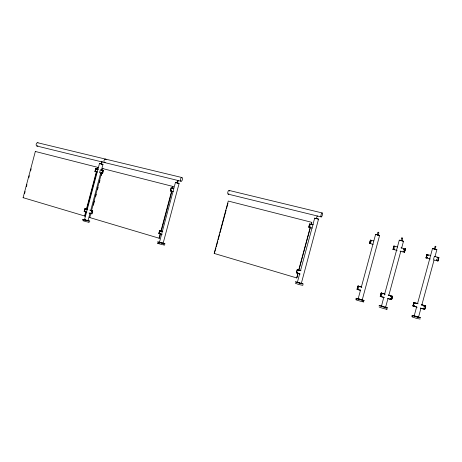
<?xml version="1.0" encoding="UTF-8"?>
<svg xmlns="http://www.w3.org/2000/svg" width="462" height="462" viewBox="0 0 462 462"><rect width="100%" height="100%" fill="white"/><g stroke="black" fill="none" stroke-linecap="round" stroke-linejoin="round"><path stroke-width="0.69" d="M86.065 211.919L84.95 216.095L23.1 197.672L35.337 151.467L97.904 167.383L97.349 169.467M24.578 193.618L25.127 191.551M26.403 186.723L26.952 184.656M28.777 177.766L29.325 175.699M30.602 170.876L31.15 168.809M86.879 212.399L84.096 211.579L84.858 208.714L86.775 209.228M95.634 168.613L95.045 171.535L95.634 168.613L98.446 169.335M84.425 211.042L85.031 208.749M85.707 211.844L84.598 216.025L84.95 216.095M86.267 209.76L96.448 171.454M97.008 169.363L97.563 167.279L97.904 167.383M86.619 209.829L96.795 171.558M90.038 213.022L88.005 220.663L84.511 219.785L99.497 163.438L102.974 164.397L101.496 169.958M100.993 163.848C101.455 165.506 102.46 157.444 101.548 164.004M90.777 210.245L100.756 172.736M160.447 234.142L159.344 238.288L89.72 217.556L90.818 213.415M91.551 210.655L101.646 172.73C102.004 171.645 102.321 173.521 101.628 172.748M102.241 170.657L102.587 170.836L102.379 171.2L102.09 170.917L102.743 168.595L173.181 186.509L172.626 188.577M93.37 205.215L94.467 201.08M95.755 196.258L96.304 194.19M97.586 189.368L98.135 187.301M99.417 182.478L99.971 180.411M101.253 175.589L101.802 173.521M103.199 170.542L102.604 173.481L103.199 170.542L100.364 169.82L99.596 172.696L102.604 173.481M92.735 210.99L91.794 213.837L92.735 210.99L90.454 210.279M161.954 234.529L158.807 233.599L159.621 230.555L162.768 231.404M171.113 187.907L170.449 191.002L171.113 187.907L173.66 188.56M159.615 231.191L158.807 233.599M160.32 233.397L159.026 238.236L159.344 238.288M160.874 231.323L171.581 191.251M172.32 188.484L172.875 186.411L173.181 186.509M161.186 231.381L171.887 191.343M159.442 242.354L175.445 182.473L178.829 183.35L179.112 183.46L163.109 243.335L159.54 242.348M177.61 183.056C175.514 182.733 179.146 180.018 177.674 180.451M177.622 183.056L178.274 180.607M298.106 273.094L296.795 277.962L214.212 253.447L228.257 201.057L311.792 222.338L311.226 224.422M215.956 247.973L214.212 253.447M216.326 246.598L217.804 241.089M218.174 239.709L219.652 234.199M220.022 232.825L226.12 210.095M226.484 208.714L227.962 203.205M300.086 274.064L296.327 272.955L297.205 269.687L300.768 270.651M309.621 223.856L308.841 227.165L309.621 223.856L313.421 224.827M297.314 269.698L296.327 272.955M297.892 273.071L296.795 277.962M298.643 270.287L310.279 227.137M311.03 224.353L311.792 222.338M298.856 270.316L310.481 227.206M300.508 270.674L314.674 218.133L318.537 219.115L301.288 283.553L297.343 282.467L299.572 274.133M316.811 218.693C316.21 219.202 316.938 215.257 317.602 216.089M357.034 289.345L358.004 286.065L357.034 289.345L360.32 290.303M370.403 240.084L369.588 243.399L370.403 240.084L373.718 240.939M357.276 289.356L358.241 286.088L357.276 289.356L360.631 290.321M370.166 242.163L370.622 240.171L369.808 243.474M361.342 287.081L375.606 234.384L379.625 235.401L362.202 300.029L358.148 298.874L360.591 289.859M377.691 234.933C376.374 230.89 380.954 231.803 377.725 234.915M380.214 296.39L381.19 293.035L380.214 296.39L384.309 297.586M393.901 245.992L393.052 249.382L393.901 245.992L397.597 246.979M380.607 295.72L381.404 293.041L380.676 295.726M387.843 298.995L385.579 307.346L381.462 306.208L383.835 297.118M384.401 295.039L399.278 240.171L403.499 241.262L401.611 248.221M401.097 240.638C401.611 233.986 403.979 241.268 401.247 240.69M388.785 295.518L400.86 250.999M392.405 296.281L391.418 299.659L392.405 296.281L388.201 295.074M404.493 252.356L405.347 248.949L404.493 252.356L400.075 251.184M392.602 296.286L391.62 299.659L392.602 296.286L388.473 295.085M412.918 305.971L413.906 302.541L412.918 305.971L417.198 307.224M426.928 254.464L426.045 257.917L426.928 254.464L430.827 255.498M413.144 305.959L414.079 302.535L413.092 305.965L416.198 306.855M420.974 308.154L418.514 317.203L416.458 316.765L414.177 315.968L416.632 306.93M417.579 303.453L432.501 248.527L436.873 249.659L434.979 256.624M435.112 249.197L434.39 249.018L435.14 246.258L435.862 246.442L434.979 249.174M433.604 259.124L434.355 256.358L438.9 257.559L437.959 261.018L433.414 259.811M421.731 305.37L434.032 260.106M438.767 257.501L437.78 260.943M425.612 305.931L424.624 309.39L425.612 305.931L421.24 304.677M421.454 304.666L425.768 305.919L424.832 309.373L420.518 308.108M391.158 296.402L391.661 296.385M84.511 219.785L85.672 219.976M314.674 218.133L315.038 218.26M318.636 219.179L317.354 218.896M414.177 315.968L415.165 316.123M411.74 316.672L416.193 318.324L420.097 319.069M437.295 260.354L436.838 260.32M424.335 305.971L424.855 306.092M381.387 306.15L382.929 306.456M379.083 306.866C378.742 307.409 391.031 310.62 386.059 308.732M358.893 286.683C359.274 288.086 357.542 286.371 359.124 286.671M358.148 298.874L359.217 299.058M179.071 183.466L178.263 183.287M394.155 249.295C395.374 248.417 392.856 248.683 394.3 249.359M295.276 283.177L298.475 284.448L302.893 285.354M297.337 282.426L297.719 282.467M380.422 296.39L383.905 297.395M403.499 241.262L402.385 241.037M377.367 234.835L377.933 234.991M82.796 220.472C81.404 220.559 91.436 223.071 88.837 221.991M427.997 255.093C428.338 256.647 426.593 254.556 428.28 255.22M436.873 249.659L435.626 249.399M157.912 243.127C154.787 242.885 168.018 246.2 163.715 244.635M102.974 164.397L99.509 163.456M316.389 218.572L316.701 218.642M160.533 234.09L160.851 234.147M89.72 217.556L90.073 217.619M161.348 231.04L161.665 231.098M412.127 316.713L412.768 316.834M85.661 212.023L86.013 212.093M90.564 213.456L90.916 213.525M23.1 197.672L23.481 197.753M357.051 299.78C351.085 298.643 368.168 303.574 362.762 301.409M83.299 220.553L83.98 220.692M91.332 210.58L91.678 210.649M379.423 235.406L375.606 234.384M160.071 242.44L160.926 242.637M158.553 243.249L159.35 243.428M159.673 242.209C151.109 240.506 172.193 246.096 162.468 242.937M85.095 219.733C75.901 217.908 94.883 222.696 88.525 220.651M402.408 238.097L401.859 237.953M297.759 282.311L295.368 281.866L303.263 284.118L300.785 283.148M298.082 282.542L299.029 282.779M37.717 142.752L181.907 177.529M229.1 190.436L322.187 212.953M36.989 146.056L181.035 181.237A1.906 0.941 -76.6 0 0 182.484 178.777A1.906 0.941 -76.6 0 0 181.04 178.037A1.906 0.941 -76.6 0 0 180.809 181.127L181.035 181.237M228.211 194.15L321.2 216.932A2.05 0.635 -75.8 0 0 322.464 214.212A2.05 0.635 -75.8 0 0 321.529 213.571A2.05 0.635 -75.8 0 0 321.055 216.834L321.2 216.932M95.807 168.665L97.557 169.127M101.051 170.028L103.373 170.593M171.263 187.953L173.625 188.583M400.993 247.805L405.411 248.972M415.015 315.933C403.545 313.311 428.037 320.42 418.312 316.897M94.872 171.483L97.245 172.118M170.299 190.956L173.481 191.782M308.737 227.131L312.3 228.078M392.989 249.359L397.124 250.427M425.999 257.9L430.318 259.015M369.513 243.37L373.117 244.334M359.245 298.926C347.337 296.182 371.055 302.945 362.3 299.821M382.386 306.167C370.455 303.418 394.952 310.464 385.551 307.097M434.517 249.122L432.501 248.527M401.322 240.771L399.278 240.171M316.845 218.769L315.39 218.37M435.452 246.35L435.14 246.258M435.551 246.35L435.839 246.431M177.362 183.05L176.438 182.796M101.906 161.642L101.6 161.55M86.896 220.189L87.763 220.426M86.579 220.207L88.005 220.663M161.4 242.758L163.109 243.335M359.707 299.185L360.753 299.486M415.673 316.256L416.233 316.412M358.16 286.082L361.521 287.041M357.923 286.059L361.867 287.208M381.335 293.041L384.811 294.034M414.021 302.535L417.74 303.603M381.121 293.029L385.221 294.219M413.854 302.541L418.133 303.788M297.205 269.687L300.97 270.778M86.677 209.182L87.792 209.511M84.858 208.714L87.641 209.529M89.749 210.135L92.562 210.955M159.621 230.555L162.774 231.474M388.247 298.654L391.684 299.659M387.289 298.446L391.487 299.659M420.304 308.125L424.676 309.384M101.184 173.111L101.53 173.215M96.448 171.893L96.795 171.997M298.002 273.371L299.884 273.926M89.692 213.149L90.812 213.479M160.689 234.084L161.954 234.453M88.987 213.011L91.973 213.871M383.472 306.606L384.009 306.762M299.543 282.923L300.496 283.212M35.337 151.467L35.713 151.576M101.952 170.23L102.293 170.334M172.037 191.412L172.343 191.505M102.743 168.595L103.084 168.699M176.045 182.681L175.445 182.473M172.852 188.363L173.158 188.456M378.118 232.213L378.753 232.369M417.325 316.741L418.514 317.203M361.238 299.636L362.202 300.029M393.185 249.428L394.161 246.096M384.95 307.068L385.579 307.346M300.872 283.339L301.288 283.553M437.959 261.018L438.9 257.559M37.901 145.749A1.692 1.167 -77.9 0 1 36.4 145.605A1.692 1.167 -77.9 0 1 36.475 143.468A1.692 1.167 -77.9 0 1 37.999 142.879M106.081 159.771A1.79 1.074 -77.1 0 0 104.348 159.76A1.79 1.074 -77.1 0 0 104.406 162.462L104.666 162.584A1.79 1.074 -77.1 0 0 105.244 162.468M229.447 190.771A1.912 0.832 -76.2 0 1 229.545 191.106M228.921 193.728A1.912 0.832 -76.2 0 1 227.824 193.717A1.912 0.832 -76.2 0 1 228.101 191.349A1.912 0.832 -76.2 0 1 229.296 190.546M413.79 305.469C414.171 306.883 414.945 304.585 413.79 305.469M414.356 303.378C414.72 304.793 415.523 302.5 414.356 303.378M426.876 257.369C427.269 258.766 428.026 256.462 426.876 257.369M423.371 308.258C423.758 309.684 424.538 307.374 423.371 308.258M423.937 306.156C424.324 307.582 425.104 305.272 423.937 306.156M436.515 259.852C436.913 261.261 437.681 258.939 436.515 259.852M437.081 257.75C437.485 259.159 438.247 256.832 437.081 257.75M357.842 288.854C358.183 290.194 358.916 288.005 357.842 288.854M370.328 242.862C370.68 244.184 371.402 241.99 370.328 242.862M370.865 240.864C371.217 242.186 371.939 239.986 370.865 240.864M381.052 295.888C381.404 297.268 382.161 295.027 381.052 295.888M381.6 293.844C381.953 295.224 382.709 292.983 381.6 293.844M394.386 246.789C394.756 248.146 395.495 245.894 394.386 246.789M390.228 298.562C390.586 299.948 391.349 297.695 390.228 298.562M390.777 296.506C391.141 297.892 391.903 295.64 390.777 296.506M403.043 251.207C403.413 252.593 404.169 250.306 403.043 251.207M403.597 249.151C403.979 250.52 404.718 248.25 403.597 249.151M297.106 272.459C297.413 273.781 298.14 271.616 297.106 272.459M297.638 270.466C297.944 271.795 298.671 269.623 297.638 270.466M309.523 226.617C309.846 227.922 310.556 225.739 309.523 226.617M310.054 224.619C310.377 225.93 311.088 223.747 310.054 224.619M159.471 233.119C159.708 234.326 160.36 232.328 159.471 233.119M159.968 231.266C160.198 232.473 160.851 230.474 159.968 231.266M170.969 190.46C171.194 191.649 171.887 189.639 170.969 190.46M171.46 188.606C171.708 189.795 172.349 187.786 171.46 188.606M84.69 211.122C84.875 212.231 85.505 210.389 84.69 211.122M85.152 209.378L85.58 209.615L85.181 209.309M95.472 171.009C95.674 172.112 96.269 170.235 95.472 171.009M95.934 169.265C96.119 170.357 96.76 168.503 95.934 169.265M91.014 212.97C91.21 214.091 91.811 212.225 91.014 212.97M91.476 211.221C91.672 212.341 92.279 210.464 91.476 211.221M405.168 248.879L404.314 252.287L405.168 248.879M427.079 254.527L426.201 257.981L427.079 254.527"/></g></svg>
